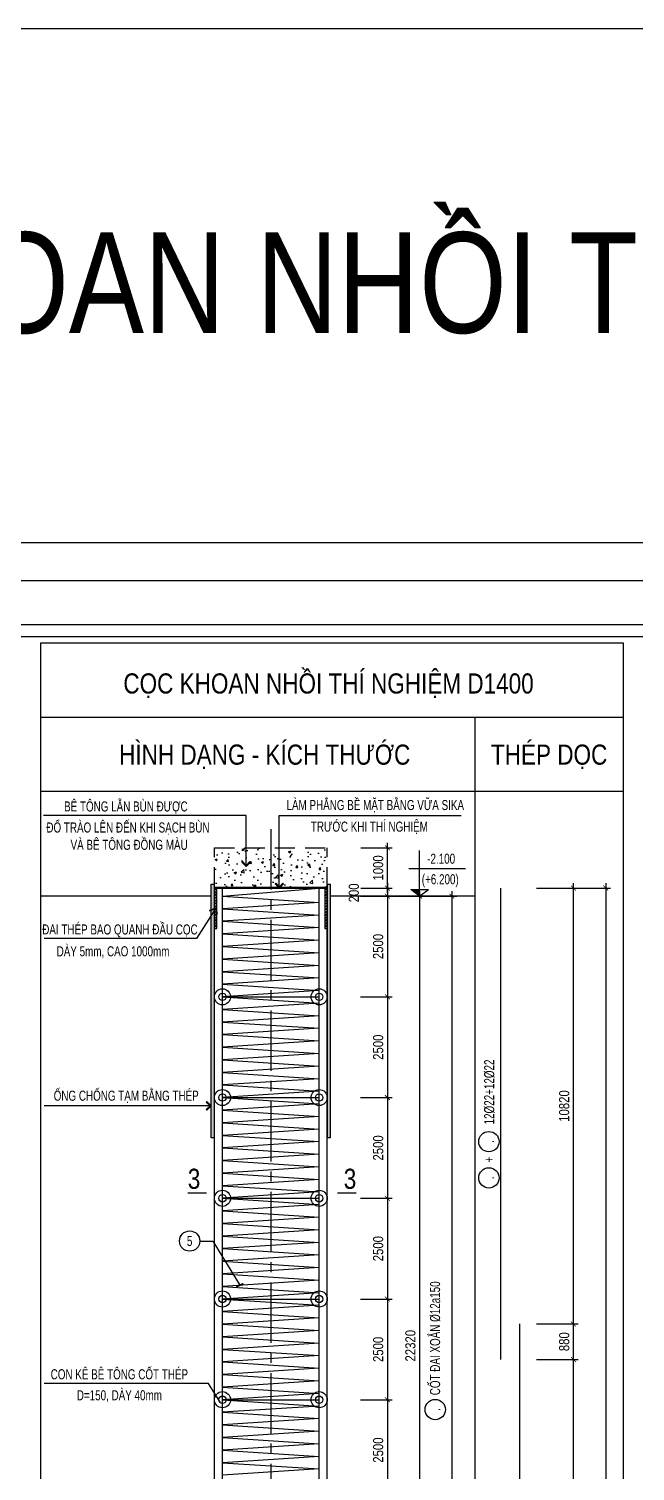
# Model space of a CAD drawing. Extents: x 171424 to 249266, y 74893 to 149166.
# Drawn here: x 199862 to 203623, y 140216 to 149166 of the extents above; entities that cross this region are included whole.
import ezdxf
from ezdxf.enums import TextEntityAlignment as Align

# ---------------------------------------------------------------- set-up
doc = ezdxf.new("R2010")
doc.units = 0
doc.header["$LTSCALE"] = 500
doc.header["$MEASUREMENT"] = 0
doc.header["$PDMODE"] = 3
doc.linetypes.add('CENTER2', pattern=[1.125, 0.75, -0.125, 0.125, -0.125])
doc.linetypes.add('HIDDEN', pattern=[0.375, 0.25, -0.125])
doc.layers.get('0').update_dxf_attribs({"linetype": 'CONTINUOUS'})
doc.layers.get('DEFPOINTS').update_dxf_attribs({"linetype": 'CONTINUOUS'})
for name, color, linetype in [('01.CDC.AXIS', 160, 'CENTER2'), ('02.CDC.DIM', 1, 'CONTINUOUS'), ('03.CDC.BORDER', 3, 'CONTINUOUS'), ('04.CDC.HIDDEN', 8, 'HIDDEN'), ('05.CDC.STEEL', 4, 'CONTINUOUS'), ('06.CDC.TEXT', 2, 'CONTINUOUS'), ('10.CDC.HATCH', 9, 'CONTINUOUS'), ('11.CDC.NOTE', 8, 'CONTINUOUS'), ('CDC-KHUNGTEN', 7, 'CONTINUOUS'), ('CDC.10.HATCH', 9, 'CONTINUOUS')]:
    doc.layers.add(name, color=color, linetype=linetype)
doc.styles.add('ARIAL', font='arial.ttf', dxfattribs={"width": 0.8})
doc.dimstyles.new('DIM100-25', dxfattribs={"dimtxt": 63, "dimasz": 30, "dimexe": 30, "dimexo": 0, "dimgap": 25, "dimtad": 1, "dimdec": 0, "dimlfac": 4, "dimzin": 0, "dimdsep": 46, "dimtxsty": 'ARIAL', "dimblk": 'ARCHTICK', "dimblk1": 'ARCHTICK', "dimblk2": 'D', "dimcen": 0, "dimdle": 30, "dimclrd": 1, "dimclre": 1, "dimclrt": 2, "dimadec": 0, "dimazin": 0, "dimtfac": 1, "dimtdec": 0, "dimtix": 1, "dimtofl": 0, "dimtmove": 2, "dimatfit": 3, "dimldrblk": 'ARCHTICK', "dimfxl": 1, "dimtolj": 1, "dimtzin": 0, "dimarcsym": 0})

# ---------------------------------------------------------------- blocks, each defined once
blk = doc.blocks.new('_ArchTick')
at = {"color": 0, "linetype": 'ByBlock', "const_width": 0.15}
blk.add_lwpolyline([(-0.5, -0.5), (0.5, 0.5)], dxfattribs=at)
blk = doc.blocks.new('*D55')
at = {"layer": '02.CDC.DIM', "color": 1, "lineweight": -2, "transparency": 16777216}
for p, q in [((202086.6, 143804.2), (202086.6, 144114.2)), ((201922, 144084.2), (202116.6, 144084.2)), ((201922, 143834.2), (202116.6, 143834.2))]:
    blk.add_line(p, q, dxfattribs=at)
at = {"layer": 'DEFPOINTS', "color": 0, "transparency": 16777216}
for p in [(201922, 144084.2), (202086.6, 144084.2), (201922, 143834.2)]:
    blk.add_point(p, dxfattribs=at)
at = {"layer": '02.CDC.DIM', "color": 1, "lineweight": -2, "transparency": 16777216, "xscale": 30, "yscale": 30, "zscale": 30}
for p, rotation in [((202086.6, 144084.2), 90), ((202086.6, 143834.2), 270)]:
    blk.add_blockref('_ArchTick', p, dxfattribs=dict(at, rotation=rotation))
at = {"layer": '02.CDC.DIM', "color": 2, "transparency": 16777216, "insert": (202029.5, 143959.2), "char_height": 63, "attachment_point": 5, "rotation": 90, "style": 'ARIAL'}
blk.add_mtext('\\A1;1000', dxfattribs=at)
blk = doc.blocks.new('D')
at = {"layer": '02.CDC.DIM'}
for p, q in [((-50, -50), (50, 50)), ((-86.75, 0), (86.75, 0))]:
    blk.add_line(p, q, dxfattribs=at)
blk = doc.blocks.new('*D57')
at = {"layer": '02.CDC.DIM', "color": 1, "lineweight": -2, "transparency": 16777216}
for p, q in [((201919.5, 143784.2), (202516.6, 143784.2)), ((202486.6, 143814.2), (202486.6, 132304.2)), ((201919.5, 132334.2), (202516.6, 132334.2))]:
    blk.add_line(p, q, dxfattribs=at)
at = {"layer": 'DEFPOINTS', "color": 0, "transparency": 16777216}
for p in [(201919.5, 143784.2), (201919.5, 132334.2), (202486.6, 132334.2)]:
    blk.add_point(p, dxfattribs=at)
at = {"layer": '02.CDC.DIM', "color": 1, "lineweight": -2, "transparency": 16777216, "xscale": 30, "yscale": 30, "zscale": 30}
for p, rotation in [((202486.6, 143784.2), 90), ((202486.6, 132334.2), 270)]:
    blk.add_blockref('_ArchTick', p, dxfattribs=dict(at, rotation=rotation))
at = {"layer": '02.CDC.DIM', "color": 2, "transparency": 16777216, "insert": (202429.5, 138059.2), "char_height": 63, "attachment_point": 5, "rotation": 90, "style": 'ARIAL'}
blk.add_mtext('\\A1;45800', dxfattribs=at)
blk = doc.blocks.new('*D61')
at = {"layer": '02.CDC.DIM', "color": 1, "lineweight": -2, "transparency": 16777216}
for p, q in [((201919.5, 143784.2), (202316.6, 143784.2)), ((202286.6, 143814.2), (202286.6, 138174.3)), ((201919.5, 138204.3), (202316.6, 138204.3))]:
    blk.add_line(p, q, dxfattribs=at)
at = {"layer": 'DEFPOINTS', "color": 0, "transparency": 16777216}
for p in [(201919.5, 143784.2), (201919.5, 138204.3), (202286.6, 138204.3)]:
    blk.add_point(p, dxfattribs=at)
at = {"layer": '02.CDC.DIM', "color": 1, "lineweight": -2, "transparency": 16777216, "xscale": 30, "yscale": 30, "zscale": 30}
for p, rotation in [((202286.6, 143784.2), 90), ((202286.6, 138204.3), 270)]:
    blk.add_blockref('_ArchTick', p, dxfattribs=dict(at, rotation=rotation))
at = {"layer": '02.CDC.DIM', "color": 2, "transparency": 16777216, "insert": (202229.4, 140994.3), "char_height": 63, "attachment_point": 5, "rotation": 90, "style": 'ARIAL'}
blk.add_mtext('\\A1;22320', dxfattribs=at)
blk = doc.blocks.new('*D63')
at = {"layer": '02.CDC.DIM', "color": 1, "lineweight": -2, "transparency": 16777216}
for p, q in [((201922, 143834.2), (202116.6, 143834.2)), ((202086.6, 143864.2), (202086.6, 143754.2)), ((201922, 143784.2), (202116.6, 143784.2))]:
    blk.add_line(p, q, dxfattribs=at)
at = {"layer": 'DEFPOINTS', "color": 0, "transparency": 16777216}
for p in [(201922, 143834.2), (201922, 143784.2), (202086.6, 143784.2)]:
    blk.add_point(p, dxfattribs=at)
at = {"layer": '02.CDC.DIM', "color": 1, "lineweight": -2, "transparency": 16777216, "xscale": 30, "yscale": 30, "zscale": 30}
for p, rotation in [((202086.6, 143834.2), 90), ((202086.6, 143784.2), 270)]:
    blk.add_blockref('_ArchTick', p, dxfattribs=dict(at, rotation=rotation))
at = {"layer": '02.CDC.DIM', "color": 2, "transparency": 16777216, "insert": (201878.4, 143804.5), "char_height": 63, "attachment_point": 5, "rotation": 90, "style": 'ARIAL'}
blk.add_mtext('\\A1;200', dxfattribs=at)
blk = doc.blocks.new('*D65')
at = {"layer": '02.CDC.DIM', "color": 1, "lineweight": -2, "transparency": 16777216}
for p, q in [((201919.5, 143784.2), (202116.6, 143784.2)), ((202086.6, 143814.2), (202086.6, 143129.2)), ((201919.5, 143159.2), (202116.6, 143159.2))]:
    blk.add_line(p, q, dxfattribs=at)
at = {"layer": 'DEFPOINTS', "color": 0, "transparency": 16777216}
for p in [(201919.5, 143784.2), (201919.5, 143159.2), (202086.6, 143159.2)]:
    blk.add_point(p, dxfattribs=at)
at = {"layer": '02.CDC.DIM', "color": 1, "lineweight": -2, "transparency": 16777216, "xscale": 30, "yscale": 30, "zscale": 30}
for p, rotation in [((202086.6, 143784.2), 90), ((202086.6, 143159.2), 270)]:
    blk.add_blockref('_ArchTick', p, dxfattribs=dict(at, rotation=rotation))
at = {"layer": '02.CDC.DIM', "color": 2, "transparency": 16777216, "insert": (202029.5, 143471.7), "char_height": 63, "attachment_point": 5, "rotation": 90, "style": 'ARIAL'}
blk.add_mtext('\\A1;2500', dxfattribs=at)
blk = doc.blocks.new('*D66')
at = {"layer": '02.CDC.DIM', "color": 1, "lineweight": -2, "transparency": 16777216}
for p, q in [((201919.5, 143159.2), (202116.6, 143159.2)), ((202086.6, 143189.2), (202086.6, 142504.2)), ((201919.5, 142534.2), (202116.6, 142534.2))]:
    blk.add_line(p, q, dxfattribs=at)
at = {"layer": 'DEFPOINTS', "color": 0, "transparency": 16777216}
for p in [(201919.5, 143159.2), (201919.5, 142534.2), (202086.6, 142534.2)]:
    blk.add_point(p, dxfattribs=at)
at = {"layer": '02.CDC.DIM', "color": 1, "lineweight": -2, "transparency": 16777216, "xscale": 30, "yscale": 30, "zscale": 30}
for p, rotation in [((202086.6, 143159.2), 90), ((202086.6, 142534.2), 270)]:
    blk.add_blockref('_ArchTick', p, dxfattribs=dict(at, rotation=rotation))
at = {"layer": '02.CDC.DIM', "color": 2, "transparency": 16777216, "insert": (202029.5, 142846.7), "char_height": 63, "attachment_point": 5, "rotation": 90, "style": 'ARIAL'}
blk.add_mtext('\\A1;2500', dxfattribs=at)
blk = doc.blocks.new('*D67')
at = {"layer": '02.CDC.DIM', "color": 1, "lineweight": -2, "transparency": 16777216}
for p, q in [((201919.5, 142534.2), (202116.6, 142534.2)), ((202086.6, 142564.2), (202086.6, 141879.2)), ((201919.5, 141909.2), (202116.6, 141909.2))]:
    blk.add_line(p, q, dxfattribs=at)
at = {"layer": 'DEFPOINTS', "color": 0, "transparency": 16777216}
for p in [(201919.5, 142534.2), (201919.5, 141909.2), (202086.6, 141909.2)]:
    blk.add_point(p, dxfattribs=at)
at = {"layer": '02.CDC.DIM', "color": 1, "lineweight": -2, "transparency": 16777216, "xscale": 30, "yscale": 30, "zscale": 30}
for p, rotation in [((202086.6, 142534.2), 90), ((202086.6, 141909.2), 270)]:
    blk.add_blockref('_ArchTick', p, dxfattribs=dict(at, rotation=rotation))
at = {"layer": '02.CDC.DIM', "color": 2, "transparency": 16777216, "insert": (202029.5, 142221.7), "char_height": 63, "attachment_point": 5, "rotation": 90, "style": 'ARIAL'}
blk.add_mtext('\\A1;2500', dxfattribs=at)
blk = doc.blocks.new('*D68')
at = {"layer": '02.CDC.DIM', "color": 1, "lineweight": -2, "transparency": 16777216}
for p, q in [((201919.5, 141909.2), (202116.6, 141909.2)), ((202086.6, 141939.2), (202086.6, 141254.2)), ((201919.5, 141284.2), (202116.6, 141284.2))]:
    blk.add_line(p, q, dxfattribs=at)
at = {"layer": 'DEFPOINTS', "color": 0, "transparency": 16777216}
for p in [(201919.5, 141909.2), (201919.5, 141284.2), (202086.6, 141284.2)]:
    blk.add_point(p, dxfattribs=at)
at = {"layer": '02.CDC.DIM', "color": 1, "lineweight": -2, "transparency": 16777216, "xscale": 30, "yscale": 30, "zscale": 30}
for p, rotation in [((202086.6, 141909.2), 90), ((202086.6, 141284.2), 270)]:
    blk.add_blockref('_ArchTick', p, dxfattribs=dict(at, rotation=rotation))
at = {"layer": '02.CDC.DIM', "color": 2, "transparency": 16777216, "insert": (202029.5, 141596.7), "char_height": 63, "attachment_point": 5, "rotation": 90, "style": 'ARIAL'}
blk.add_mtext('\\A1;2500', dxfattribs=at)
blk = doc.blocks.new('*D69')
at = {"layer": '02.CDC.DIM', "color": 1, "lineweight": -2, "transparency": 16777216}
for p, q in [((201919.5, 141284.2), (202116.6, 141284.2)), ((202086.6, 141314.2), (202086.6, 140629.2)), ((201919.5, 140659.2), (202116.6, 140659.2))]:
    blk.add_line(p, q, dxfattribs=at)
at = {"layer": 'DEFPOINTS', "color": 0, "transparency": 16777216}
for p in [(201919.5, 141284.2), (201919.5, 140659.2), (202086.6, 140659.2)]:
    blk.add_point(p, dxfattribs=at)
at = {"layer": '02.CDC.DIM', "color": 1, "lineweight": -2, "transparency": 16777216, "xscale": 30, "yscale": 30, "zscale": 30}
for p, rotation in [((202086.6, 141284.2), 90), ((202086.6, 140659.2), 270)]:
    blk.add_blockref('_ArchTick', p, dxfattribs=dict(at, rotation=rotation))
at = {"layer": '02.CDC.DIM', "color": 2, "transparency": 16777216, "insert": (202029.5, 140971.7), "char_height": 63, "attachment_point": 5, "rotation": 90, "style": 'ARIAL'}
blk.add_mtext('\\A1;2500', dxfattribs=at)
blk = doc.blocks.new('*D70')
at = {"layer": '02.CDC.DIM', "color": 1, "lineweight": -2, "transparency": 16777216}
for p, q in [((201919.5, 140659.2), (202116.6, 140659.2)), ((202086.6, 140689.2), (202086.6, 140004.2)), ((201919.5, 140034.2), (202116.6, 140034.2))]:
    blk.add_line(p, q, dxfattribs=at)
at = {"layer": 'DEFPOINTS', "color": 0, "transparency": 16777216}
for p in [(201919.5, 140659.2), (201919.5, 140034.2), (202086.6, 140034.2)]:
    blk.add_point(p, dxfattribs=at)
at = {"layer": '02.CDC.DIM', "color": 1, "lineweight": -2, "transparency": 16777216, "xscale": 30, "yscale": 30, "zscale": 30}
for p, rotation in [((202086.6, 140659.2), 90), ((202086.6, 140034.2), 270)]:
    blk.add_blockref('_ArchTick', p, dxfattribs=dict(at, rotation=rotation))
at = {"layer": '02.CDC.DIM', "color": 2, "transparency": 16777216, "insert": (202029.5, 140346.7), "char_height": 63, "attachment_point": 5, "rotation": 90, "style": 'ARIAL'}
blk.add_mtext('\\A1;2500', dxfattribs=at)
blk = doc.blocks.new('*D85')
at = {"layer": '02.CDC.DIM', "color": 1, "lineweight": -2, "transparency": 16777216}
for p, q in [((203011, 143834.2), (203470.7, 143834.2)), ((203440.7, 143864.2), (203440.7, 132329.2)), ((203011, 132359.2), (203470.7, 132359.2))]:
    blk.add_line(p, q, dxfattribs=at)
at = {"layer": 'DEFPOINTS', "color": 0, "transparency": 16777216}
for p in [(203011, 143834.2), (203011, 132359.2), (203440.7, 132359.2)]:
    blk.add_point(p, dxfattribs=at)
at = {"layer": '02.CDC.DIM', "color": 1, "lineweight": -2, "transparency": 16777216, "xscale": 30, "yscale": 30, "zscale": 30}
for p, rotation in [((203440.7, 143834.2), 90), ((203440.7, 132359.2), 270)]:
    blk.add_blockref('_ArchTick', p, dxfattribs=dict(at, rotation=rotation))
at = {"layer": '02.CDC.DIM', "color": 2, "transparency": 16777216, "insert": (203383.5, 138096.7), "char_height": 63, "attachment_point": 5, "rotation": 90, "style": 'ARIAL'}
blk.add_mtext('\\A1;45900', dxfattribs=at)
blk = doc.blocks.new('*D88')
at = {"layer": '02.CDC.DIM', "color": 1, "lineweight": -2, "transparency": 16777216}
for p, q in [((203011, 140909.2), (203270.7, 140909.2)), ((203240.7, 138394.2), (203240.7, 140939.2)), ((203011, 138424.2), (203270.7, 138424.2))]:
    blk.add_line(p, q, dxfattribs=at)
at = {"layer": 'DEFPOINTS', "color": 0, "transparency": 16777216}
for p in [(203011, 140909.2), (203240.7, 140909.2), (203011, 138424.2)]:
    blk.add_point(p, dxfattribs=at)
at = {"layer": '02.CDC.DIM', "color": 1, "lineweight": -2, "transparency": 16777216, "xscale": 30, "yscale": 30, "zscale": 30}
for p, rotation in [((203240.7, 140909.2), 90), ((203240.7, 138424.2), 270)]:
    blk.add_blockref('_ArchTick', p, dxfattribs=dict(at, rotation=rotation))
at = {"layer": '02.CDC.DIM', "color": 2, "transparency": 16777216, "insert": (203183.5, 139666.7), "char_height": 63, "attachment_point": 5, "rotation": 90, "style": 'ARIAL'}
blk.add_mtext('\\A1;9940', dxfattribs=at)
blk = doc.blocks.new('*D89')
at = {"layer": '02.CDC.DIM', "color": 1, "lineweight": -2, "transparency": 16777216}
for p, q in [((203240.7, 140879.2), (203240.7, 141159.2)), ((203011, 141129.2), (203270.7, 141129.2)), ((203011, 140909.2), (203270.7, 140909.2))]:
    blk.add_line(p, q, dxfattribs=at)
at = {"layer": 'DEFPOINTS', "color": 0, "transparency": 16777216}
for p in [(203011, 141129.2), (203240.7, 141129.2), (203011, 140909.2)]:
    blk.add_point(p, dxfattribs=at)
at = {"layer": '02.CDC.DIM', "color": 1, "lineweight": -2, "transparency": 16777216, "xscale": 30, "yscale": 30, "zscale": 30}
for p, rotation in [((203240.7, 141129.2), 90), ((203240.7, 140909.2), 270)]:
    blk.add_blockref('_ArchTick', p, dxfattribs=dict(at, rotation=rotation))
at = {"layer": '02.CDC.DIM', "color": 2, "transparency": 16777216, "insert": (203183.5, 141019.2), "char_height": 63, "attachment_point": 5, "rotation": 90, "style": 'ARIAL'}
blk.add_mtext('\\A1;880', dxfattribs=at)
blk = doc.blocks.new('*D90')
at = {"layer": '02.CDC.DIM', "color": 1, "lineweight": -2, "transparency": 16777216}
for p, q in [((203011, 143834.2), (203270.7, 143834.2)), ((203240.7, 141099.2), (203240.7, 143864.2)), ((203011, 141129.2), (203270.7, 141129.2))]:
    blk.add_line(p, q, dxfattribs=at)
at = {"layer": 'DEFPOINTS', "color": 0, "transparency": 16777216}
for p in [(203011, 143834.2), (203240.7, 143834.2), (203011, 141129.2)]:
    blk.add_point(p, dxfattribs=at)
at = {"layer": '02.CDC.DIM', "color": 1, "lineweight": -2, "transparency": 16777216, "xscale": 30, "yscale": 30, "zscale": 30}
for p, rotation in [((203240.7, 143834.2), 90), ((203240.7, 141129.2), 270)]:
    blk.add_blockref('_ArchTick', p, dxfattribs=dict(at, rotation=rotation))
at = {"layer": '02.CDC.DIM', "color": 2, "transparency": 16777216, "insert": (203183.5, 142481.7), "char_height": 63, "attachment_point": 5, "rotation": 90, "style": 'ARIAL'}
blk.add_mtext('\\A1;10820', dxfattribs=at)
blk = doc.blocks.new('KHUNG A1')
at = {"layer": 'CDC-KHUNGTEN'}
blk.add_lwpolyline([(10366.22, 712.17), (10366.22, 1278.17), (9655.22, 1278.17), (9655.22, 712.17)], close=True, dxfattribs=at)
at = {"layer": 'CDC.10.HATCH', "color": 8}
blk.add_lwpolyline([(9652.22, 709.17), (10447.22, 709.17), (10447.22, 1281.17), (9652.22, 1281.17)], close=True, dxfattribs=at)
at = {"layer": 'DEFPOINTS', "color": 1}
blk.add_lwpolyline([(9617.22, 698.17), (9617.22, 1292.17), (10458.22, 1292.17), (10458.22, 698.17), (9617.22, 698.17)], close=True, dxfattribs=at)

msp = doc.modelspace()

# ---------------------------------------------------------------- hatches: boundary and pattern name
at = {"layer": '10.CDC.HATCH'}
h = msp.add_hatch(dxfattribs=at)
h.set_pattern_fill('AR-CONC', color=256, scale=20, style=0)
h.set_pattern_definition([(50, (101621.04, 107855.46), (143.45204, -12.55043), [15, -165]), (355, (101621.04, 107855.46), (-27.75027, 150.43843), [12, -132]), (100.4514, (101632.99, 107854.42), (115.70188, 137.8879), [12.74804, -140.22842]), (46.1842, (101621.04, 107895.46), (213.4482, -33.1038), [22.5, -247.5]), (96.6356, (101638.82, 107892.7), (186.93254, 194.82357), [19.12206, -210.3426]), (351.1842, (101621.04, 107895.46), (186.9324, 194.8237), [18, -198]), (21, (101641.04, 107885.46), (119.38141, -80.52378), [15, -165]), (326, (101641.04, 107885.46), (48.66307, 145.03), [12, -132]), (71.4514, (101650.99, 107878.75), (168.04453, 64.5061), [12.74804, -140.22842]), (37.5, (101621.04, 107855.464), (2.43197, 66.57877), [0, -130.4, 0, -134, 0, -132.5]), (7.5, (101621.04, 107855.464), (52.613907, 78.88234), [0, -76.4, 0, -127.4, 0, -50.5]), (327.5, (101576.44, 107855.464), (106.764487, -4.510974), [0, -50, 0, -156, 0, -207]), (317.5, (101556.44, 107855.46), (116.63723, 20.021), [0, -65, 0, -103.6, 0, -147])])
h.paths.add_polyline_path([(201316.11, 144084.24), (201013.21, 144084.24), (201013.21, 144043.62), (201096.23, 144043.62), (201071.34, 144065.89), (201075.8, 144070.35), (201102.53, 144043.62), (201075.8, 144016.89), (201071.34, 144021.35), (201096.23, 144043.62), (201013.21, 144043.62), (201013.21, 143839.24), (201174.66, 143839.24), (201164.18, 143875.56), (201170.23, 143877.31), (201177.7, 143844.76), (201177.88, 143844.82)])
h.paths.add_polyline_path([(201363.21, 144084.24), (201316.11, 144084.24), (201177.88, 143844.82), (201209.23, 143855.78), (201210.98, 143849.73), (201174.66, 143839.24), (201363.21, 143839.24)])
h.paths.add_polyline_path([(201713.21, 144084.24), (201363.21, 144084.24), (201363.21, 143839.24), (201713.21, 143839.24)])
for points in [[(201013.21, 143859.24), (200993.21, 143859.24), (200993.21, 143839.24), (200993.21, 143834.24), (200993.21, 143584.24), (200993.21, 142284.31), (201013.21, 142284.31)], [(201733.21, 143859.24), (201713.21, 143859.24), (201713.21, 143839.24), (201713.21, 143834.24), (201713.21, 143584.24), (201713.21, 142284.31), (201733.21, 142284.31)]]:
    msp.add_hatch(color=256, dxfattribs=at).paths.add_polyline_path(points)
h = msp.add_hatch(dxfattribs=at)
h.set_pattern_fill('ANSI31', color=256, scale=100, style=0)
h.set_pattern_definition([(45, (84145.992, 136430.644), (-8.8388348, 8.8388348), [])])
h.paths.add_polyline_path([(201028.21, 143784.24), (201028.21, 143834.24), (201013.21, 143834.24), (201013.21, 143584.24), (201028.21, 143584.24)])
h = msp.add_hatch(dxfattribs=at)
h.set_pattern_fill('ANSI31', color=256, scale=100, style=0)
h.set_pattern_definition([(45, (84830.992, 136430.644), (-8.8388348, 8.8388348), [])])
h.paths.add_polyline_path([(201713.21, 143784.24), (201713.21, 143834.24), (201698.21, 143834.24), (201698.21, 143584.24), (201713.21, 143584.24)])

# ---------------------------------------------------------------- linework, layer by layer
at = {"color": 4}
msp.add_lwpolyline([(193942.17, 145979.09), (214967.17, 145979.09), (214967.17, 149166.23), (193942.17, 149166.23)], close=True, dxfattribs=at)
at = {"layer": '01.CDC.AXIS'}
msp.add_line((201363.21, 144199.9), (201363.21, 132219.24), dxfattribs=at)
at = {"layer": '03.CDC.BORDER'}
for p, q in [((199937.2, 144895.41), (203548.44, 144895.41)), ((202629.93, 144895.41), (202629.93, 131255.83)), ((203548.44, 144895.41), (203548.44, 131255.83)), ((199937.2, 144435.41), (203548.44, 144435.41)), ((200993.21, 142284.31), (200993.21, 143859.24)), ((200993.21, 143859.24), (201013.21, 143859.24)), ((201013.21, 142284.31), (201013.21, 143859.24)), ((201013.21, 143839.24), (201713.21, 143839.24)), ((201013.21, 143834.24), (201713.21, 143834.24)), ((201013.21, 143834.24), (201713.21, 143834.24)), ((201713.21, 143859.24), (201733.21, 143859.24)), ((201713.21, 143859.24), (201713.21, 142284.31)), ((201733.21, 142284.31), (201733.21, 143859.24)), ((201733.21, 142284.31), (201733.21, 143859.24)), ((200993.21, 143784.24), (199937.2, 143784.24)), ((202629.93, 143784.24), (201733.21, 143784.24)), ((201013.21, 143159.24), (201013.21, 143584.24)), ((201713.21, 143159.24), (201713.21, 143584.24)), ((201013.21, 142534.24), (201013.21, 143159.24)), ((201713.21, 142534.24), (201713.21, 143159.24)), ((201013.21, 141909.24), (201013.21, 142534.24)), ((201713.21, 141909.24), (201713.21, 142534.24)), ((201013.21, 142284.31), (200993.21, 142284.31)), ((201733.21, 142284.31), (201713.21, 142284.31)), ((201013.21, 141284.24), (201013.21, 141909.24)), ((201713.21, 141284.24), (201713.21, 141909.24)), ((201013.21, 140659.24), (201013.21, 141284.24)), ((201713.21, 140659.24), (201713.21, 141284.24)), ((201013.21, 140034.24), (201013.21, 140659.24)), ((201713.21, 140034.24), (201713.21, 140659.24))]:
    msp.add_line(p, q, dxfattribs=at)
msp.add_lwpolyline([(199937.2, 145355.41), (203548.44, 145355.41), (203548.44, 131255.83), (199937.2, 131255.83)], close=True, dxfattribs=at)
for centre, radius in [((201063.21, 143159.24), 50), ((201663.21, 143159.24), 50), ((201063.21, 143159.24), 23.06), ((201663.21, 143159.24), 23.06), ((201063.21, 142534.24), 50), ((201663.21, 142534.24), 50), ((201063.21, 142534.24), 23.06), ((201663.21, 142534.24), 23.06), ((201063.21, 141909.24), 50), ((201663.21, 141909.24), 50), ((201063.21, 141909.24), 23.06), ((201663.21, 141909.24), 23.06), ((201063.21, 141284.24), 50), ((201663.21, 141284.24), 50), ((201063.21, 141284.24), 23.06), ((201663.21, 141284.24), 23.06), ((201063.21, 140659.24), 50), ((201663.21, 140659.24), 50), ((201063.21, 140659.24), 23.06), ((201663.21, 140659.24), 23.06)]:
    msp.add_circle(centre, radius, dxfattribs=at)
at = {"layer": '04.CDC.HIDDEN'}
for p, q in [((201013.21, 144084.24), (201713.21, 144084.24)), ((201013.21, 143839.24), (201013.21, 144084.24)), ((201713.21, 143839.24), (201713.21, 144084.24))]:
    msp.add_line(p, q, dxfattribs=at)
at = {"layer": '05.CDC.STEEL'}
for p, q in [((201063.21, 143159.24), (201063.21, 143834.24)), ((201063.21, 143784.24), (201663.21, 143834.24)), ((201663.21, 143159.24), (201663.21, 143834.24)), ((202790.12, 140909.24), (202790.12, 143834.24)), ((201663.21, 143745.18), (201063.21, 143706.12)), ((201663.21, 143667.06), (201063.21, 143627.99)), ((201663.21, 143588.93), (201063.21, 143549.87)), ((201663.21, 143510.81), (201063.21, 143471.74)), ((201663.21, 143432.68), (201063.21, 143393.62)), ((201663.21, 143354.56), (201063.21, 143315.49)), ((201663.21, 143276.43), (201063.21, 143237.37)), ((201663.21, 143198.31), (201063.21, 143159.24)), ((201063.21, 143159.24), (201663.21, 143159.24)), ((201063.21, 142534.24), (201063.21, 143159.24)), ((201063.21, 143159.24), (201663.21, 143159.24)), ((201663.21, 143120.18), (201063.21, 143081.12)), ((201663.21, 142534.24), (201663.21, 143159.24)), ((201663.21, 143042.06), (201063.21, 143002.99)), ((201663.21, 142963.93), (201063.21, 142924.87)), ((201663.21, 142885.81), (201063.21, 142846.74)), ((201663.21, 142807.68), (201063.21, 142768.62)), ((201663.21, 142729.56), (201063.21, 142690.49)), ((201663.21, 142651.43), (201063.21, 142612.37)), ((201663.21, 142573.31), (201063.21, 142534.24)), ((201063.21, 142534.24), (201663.21, 142534.24)), ((201063.21, 141909.24), (201063.21, 142534.24)), ((201063.21, 142534.24), (201663.21, 142534.24)), ((201663.21, 142495.18), (201063.21, 142456.12)), ((201663.21, 141909.24), (201663.21, 142534.24)), ((201663.21, 142417.06), (201063.21, 142377.99)), ((201663.21, 142338.93), (201063.21, 142299.87)), ((201663.21, 142260.81), (201063.21, 142221.74)), ((201663.21, 142182.68), (201063.21, 142143.62)), ((201663.21, 142104.56), (201063.21, 142065.49)), ((201663.21, 142026.43), (201063.21, 141987.37)), ((201663.21, 141948.31), (201063.21, 141909.24)), ((201063.21, 141909.24), (201663.21, 141909.24)), ((201063.21, 141284.24), (201063.21, 141909.24)), ((201063.21, 141909.24), (201663.21, 141909.24)), ((201663.21, 141870.18), (201063.21, 141831.12)), ((201663.21, 141284.24), (201663.21, 141909.24)), ((201663.21, 141792.06), (201063.21, 141752.99)), ((201663.21, 141713.93), (201063.21, 141674.87)), ((201663.21, 141635.81), (201063.21, 141596.74)), ((201663.21, 141557.68), (201063.21, 141518.62)), ((201663.21, 141479.56), (201063.21, 141440.49)), ((201663.21, 141401.43), (201063.21, 141362.37)), ((201663.21, 141323.31), (201063.21, 141284.24)), ((201063.21, 141284.24), (201663.21, 141284.24)), ((201063.21, 140659.24), (201063.21, 141284.24)), ((201063.21, 141284.24), (201663.21, 141284.24)), ((201663.21, 141245.18), (201063.21, 141206.12)), ((201663.21, 140659.24), (201663.21, 141284.24)), ((201663.21, 141167.06), (201063.21, 141127.99)), ((201663.21, 141088.93), (201063.21, 141049.87)), ((202907.78, 138204.24), (202907.78, 141129.24)), ((201663.21, 141010.81), (201063.21, 140971.74)), ((201663.21, 140932.68), (201063.21, 140893.62)), ((201663.21, 140854.56), (201063.21, 140815.49)), ((201663.21, 140776.43), (201063.21, 140737.37)), ((201663.21, 140698.31), (201063.21, 140659.24)), ((201063.21, 140659.24), (201663.21, 140659.24)), ((201063.21, 140034.24), (201063.21, 140659.24)), ((201063.21, 140659.24), (201663.21, 140659.24)), ((201663.21, 140620.18), (201063.21, 140581.12)), ((201663.21, 140034.24), (201663.21, 140659.24)), ((201663.21, 140542.06), (201063.21, 140502.99)), ((201663.21, 140463.93), (201063.21, 140424.87)), ((201663.21, 140385.81), (201063.21, 140346.74)), ((201663.21, 140307.68), (201063.21, 140268.62)), ((201663.21, 140229.56), (201063.21, 140190.49))]:
    msp.add_line(p, q, dxfattribs=at)
for points in [[(201013.21, 143584.24), (201028.21, 143584.24), (201028.21, 143834.24), (201013.21, 143834.24)], [(201698.21, 143584.24), (201713.21, 143584.24), (201713.21, 143834.24), (201698.21, 143834.24)]]:
    msp.add_lwpolyline(points, close=True, dxfattribs=at)
at = {"layer": '10.CDC.HATCH'}
for p, q in [((201063.21, 143784.24), (201663.21, 143745.18)), ((201063.21, 143706.12), (201663.21, 143667.06)), ((201063.21, 143627.99), (201663.21, 143588.93)), ((201063.21, 143549.87), (201663.21, 143510.81)), ((201063.21, 143471.74), (201663.21, 143432.68)), ((201063.21, 143393.62), (201663.21, 143354.56)), ((201063.21, 143315.49), (201663.21, 143276.43)), ((201063.21, 143237.37), (201663.21, 143198.31)), ((201063.21, 143159.24), (201663.21, 143120.18)), ((201063.21, 143081.12), (201663.21, 143042.06)), ((201063.21, 143002.99), (201663.21, 142963.93)), ((201063.21, 142924.87), (201663.21, 142885.81)), ((201063.21, 142846.74), (201663.21, 142807.68)), ((201063.21, 142768.62), (201663.21, 142729.56)), ((201063.21, 142690.49), (201663.21, 142651.43)), ((201063.21, 142612.37), (201663.21, 142573.31)), ((201063.21, 142534.24), (201663.21, 142495.18)), ((201063.21, 142456.12), (201663.21, 142417.06)), ((201063.21, 142377.99), (201663.21, 142338.93)), ((201063.21, 142299.87), (201663.21, 142260.81)), ((201063.21, 142221.74), (201663.21, 142182.68)), ((201063.21, 142143.62), (201663.21, 142104.56)), ((201063.21, 142065.49), (201663.21, 142026.43)), ((201063.21, 141987.37), (201663.21, 141948.31)), ((201063.21, 141909.24), (201663.21, 141870.18)), ((201063.21, 141831.12), (201663.21, 141792.06)), ((201063.21, 141752.99), (201663.21, 141713.93)), ((201063.21, 141674.87), (201663.21, 141635.81)), ((201063.21, 141596.74), (201663.21, 141557.68)), ((201063.21, 141518.62), (201663.21, 141479.56)), ((201063.21, 141440.49), (201663.21, 141401.43)), ((201063.21, 141362.37), (201663.21, 141323.31)), ((201063.21, 141284.24), (201663.21, 141245.18)), ((201063.21, 141206.12), (201663.21, 141167.06)), ((201063.21, 141127.99), (201663.21, 141088.93)), ((201063.21, 141049.87), (201663.21, 141010.81)), ((201063.21, 140971.74), (201663.21, 140932.68)), ((201063.21, 140893.62), (201663.21, 140854.56)), ((201063.21, 140815.49), (201663.21, 140776.43)), ((201063.21, 140737.37), (201663.21, 140698.31)), ((201063.21, 140659.24), (201663.21, 140620.18)), ((201063.21, 140581.12), (201663.21, 140542.06)), ((201063.21, 140502.99), (201663.21, 140463.93)), ((201063.21, 140424.87), (201663.21, 140385.81)), ((201063.21, 140346.74), (201663.21, 140307.68)), ((201063.21, 140268.62), (201663.21, 140229.56))]:
    msp.add_line(p, q, dxfattribs=at)
at = {"layer": '11.CDC.NOTE'}
for p, q in [((202286.63, 143784.24), (202286.63, 144068.41)), ((202219.73, 143955.18), (202570.32, 143955.18)), ((202144.01, 143784.24), (202429.26, 143784.24)), ((202286.63, 143784.24), (202232.63, 143825.63)), ((202232.63, 143825.63), (202340.63, 143825.63)), ((202286.63, 143784.24), (202340.63, 143825.63))]:
    msp.add_line(p, q, dxfattribs=at)
for points in [[(201210.25, 143968.07), (201236.98, 143994.8), (201232.52, 143999.25), (201210.25, 143974.37), (201187.98, 143999.25), (201183.52, 143994.8), (201210.25, 143968.07), (201210.25, 143968.07), (201210.25, 144284.42), (199952.85, 144284.42)], [(201416.01, 143834.56), (201389.28, 143861.29), (201393.73, 143865.75), (201416.01, 143840.86), (201438.28, 143865.75), (201442.74, 143861.29), (201416.01, 143834.56), (201416.01, 143834.56), (201416.01, 144284.42), (202545.08, 144284.42)], [(201023.05, 143709.75), (200982.34, 143695.53), (200983.29, 143693.19), (201022.07, 143707.43), (201029.25, 143673.79), (201031.59, 143674.73), (201023.05, 143709.75), (200902.27, 143521.08), (199956.71, 143521.08)], [(200993.21, 142482.52), (200966.49, 142509.25), (200962.03, 142504.79), (200986.91, 142482.52), (200962.03, 142460.24), (200966.49, 142455.79), (200993.21, 142482.52), (200993.21, 142482.52), (199956.71, 142482.52)], [(200922.79, 141644.02), (201002.63, 141644.02), (201171.1, 141369.39)], [(201050.01, 140643.36), (200977.68, 140759.95), (199956.71, 140759.95)]]:
    msp.add_lwpolyline(points, dxfattribs=at)
at = {"layer": '11.CDC.NOTE', "const_width": 10}
msp.add_lwpolyline([(201149.1, 141359.13), (201193.09, 141379.65)], dxfattribs=at)
at = {"layer": '11.CDC.NOTE'}
for centre in [(202716.27, 142260.85), (202716.27, 142035.72), (200859.79, 141644.02), (202383.46, 140598.17)]:
    msp.add_circle(centre, 63, dxfattribs=at)
msp.add_solid([(202232.63, 143825.63), (202286.63, 143784.24), (202286.63, 143825.63), (202286.63, 143784.24)], dxfattribs=at)

# ---------------------------------------------------------------- block references
at = {"xscale": 25, "yscale": 25, "zscale": 25}
msp.add_blockref('KHUNG A1', (-46482.15, 113438.58), dxfattribs=at)

# ---------------------------------------------------------------- texts
at = {"layer": '06.CDC.TEXT', "style": 'ARIAL', "width": 0.8}
for s, height, p in [('CỌC KHOAN NHỒI THÍ NGHIỆM D1200 + D1400', 625, (204642.41, 147278.84)), ('CỌC KHOAN NHỒI THÍ NGHIỆM D1400', 125, (201721.25, 145041.53)), ('HÌNH DẠNG - KÍCH THƯỚC', 125, (201325.56, 144599.96)), ('THÉP DỌC', 125, (203089.88, 144599.96)), ('%%U3 ', 125, (200906.35, 141967.72)), ('%%U 3', 125, (201835.2, 141967.72))]:
    msp.add_text(s, height=height, dxfattribs=at).set_placement(p, align=Align.CENTER)
at = {"layer": '06.CDC.TEXT', "style": 'ARIAL', "width": 0.7}
for s, p in [('BÊ TÔNG LẪN BÙN ĐƯỢC', (200080.79, 144309.54)), ('LÀM PHẲNG BỀ MẶT BẰNG VỮA SIKA', (201460.49, 144318.41)), ('ĐỔ TRÀO LÊN ĐẾN KHI SẠCH BÙN', (199971.04, 144178.98)), ('TRƯỚC KHI THÍ NGHIỆM', (201611.75, 144184.35)), ('VÀ BÊ TÔNG ĐỒNG MÀU', (200120.95, 144071.69)), ('(+6.200)', (202299.72, 143857.83)), ('ĐAI THÉP BAO QUANH ĐẦU CỌC', (199945.22, 143546.21)), ('DÀY 5mm, CAO 1000mm', (200034.65, 143410.71)), ('ỐNG CHỐNG TẠM BẰNG THÉP', (200016.28, 142514.66))]:
    msp.add_text(s, height=62.5, dxfattribs=at).set_placement(p)
msp.add_text('-2.100', height=62.5, dxfattribs=at).set_placement((202420.12, 144016.53), align=Align.MIDDLE)
msp.add_text('12%%C22+12%%C22', height=62.5, rotation=90, dxfattribs=at).set_placement((202717.98, 142569.01), align=Align.MIDDLE)
for s, p in [('.', (202716.27, 142260.85)), ('+', (202716.27, 142148.62)), ('.', (202716.27, 142035.72)), ('.', (202383.46, 140598.17))]:
    msp.add_text(s, height=62.5, rotation=90, dxfattribs=at).set_placement(p, align=Align.MIDDLE_CENTER)
for s, p in [('5', (200859.79, 141644.02)), ('CON KÊ BÊ TÔNG CỐT THÉP', (200423.73, 140817.1)), ('D=150, DÀY 40mm', (200423.73, 140686.97))]:
    msp.add_text(s, height=62.5, dxfattribs=at).set_placement(p, align=Align.MIDDLE_CENTER)
msp.add_text('CỐT ĐAI XOẮN %%C12a150', height=62.5, rotation=90, dxfattribs=at).set_placement((202413.44, 140687.16))

# ---------------------------------------------------------------- dimensions: what is measured, and where the dimension line sits
at = {"layer": '02.CDC.DIM'}
for base, p1, p2, angle, picture, middle in [((202086.63, 144084.24), (201921.97, 143834.24), (201921.97, 144084.24), 270, '*D55', (202029.47, 143959.24)), ((203440.66, 132359.24), (203011.01, 143834.24), (203011.01, 132359.24), 270, '*D85', (203383.49, 138096.74)), ((203240.66, 143834.24), (203011.01, 141129.24), (203011.01, 143834.24), 270, '*D90', (203183.49, 142481.74)), ((202486.63, 132334.24), (201919.46, 143784.24), (201919.46, 132334.24), 270, '*D57', (202429.47, 138059.24)), ((202286.63, 138204.29), (201919.46, 143784.24), (201919.46, 138204.29), 270, '*D61', (202229.45, 140994.26)), ((202086.63, 143159.24), (201919.46, 143784.24), (201919.46, 143159.24), 90, '*D65', (202029.47, 143471.74)), ((202086.63, 142534.24), (201919.46, 143159.24), (201919.46, 142534.24), 90, '*D66', (202029.47, 142846.74)), ((202086.63, 141909.24), (201919.46, 142534.24), (201919.46, 141909.24), 90, '*D67', (202029.47, 142221.74)), ((202086.63, 141284.24), (201919.46, 141909.24), (201919.46, 141284.24), 90, '*D68', (202029.47, 141596.74)), ((202086.63, 140659.24), (201919.46, 141284.24), (201919.46, 140659.24), 90, '*D69', (202029.47, 140971.74)), ((203240.66, 141129.24), (203011.01, 140909.24), (203011.01, 141129.24), 270, '*D89', (203183.49, 141019.24)), ((203240.66, 140909.24), (203011.01, 138424.24), (203011.01, 140909.24), 270, '*D88', (203183.49, 139666.74)), ((202086.63, 140034.24), (201919.46, 140659.24), (201919.46, 140034.24), 90, '*D70', (202029.47, 140346.74))]:
    dim = msp.add_linear_dim(base=base, p1=p1, p2=p2, angle=angle, dimstyle='DIM100-25', dxfattribs=at)
    dim.commit()
    dim.dimension.update_dxf_attribs({"geometry": picture, "text_midpoint": middle})
dim = msp.add_linear_dim(base=(202086.63, 143784.24), p1=(201921.97, 143834.24), p2=(201921.97, 143784.24), angle=90, dimstyle='DIM100-25', dxfattribs=at)
dim.commit()
dim.dimension.update_dxf_attribs({"geometry": '*D63', "text_midpoint": (201878.39, 143804.46), "dimtype": 160})

doc.saveas('drawing.dxf')
